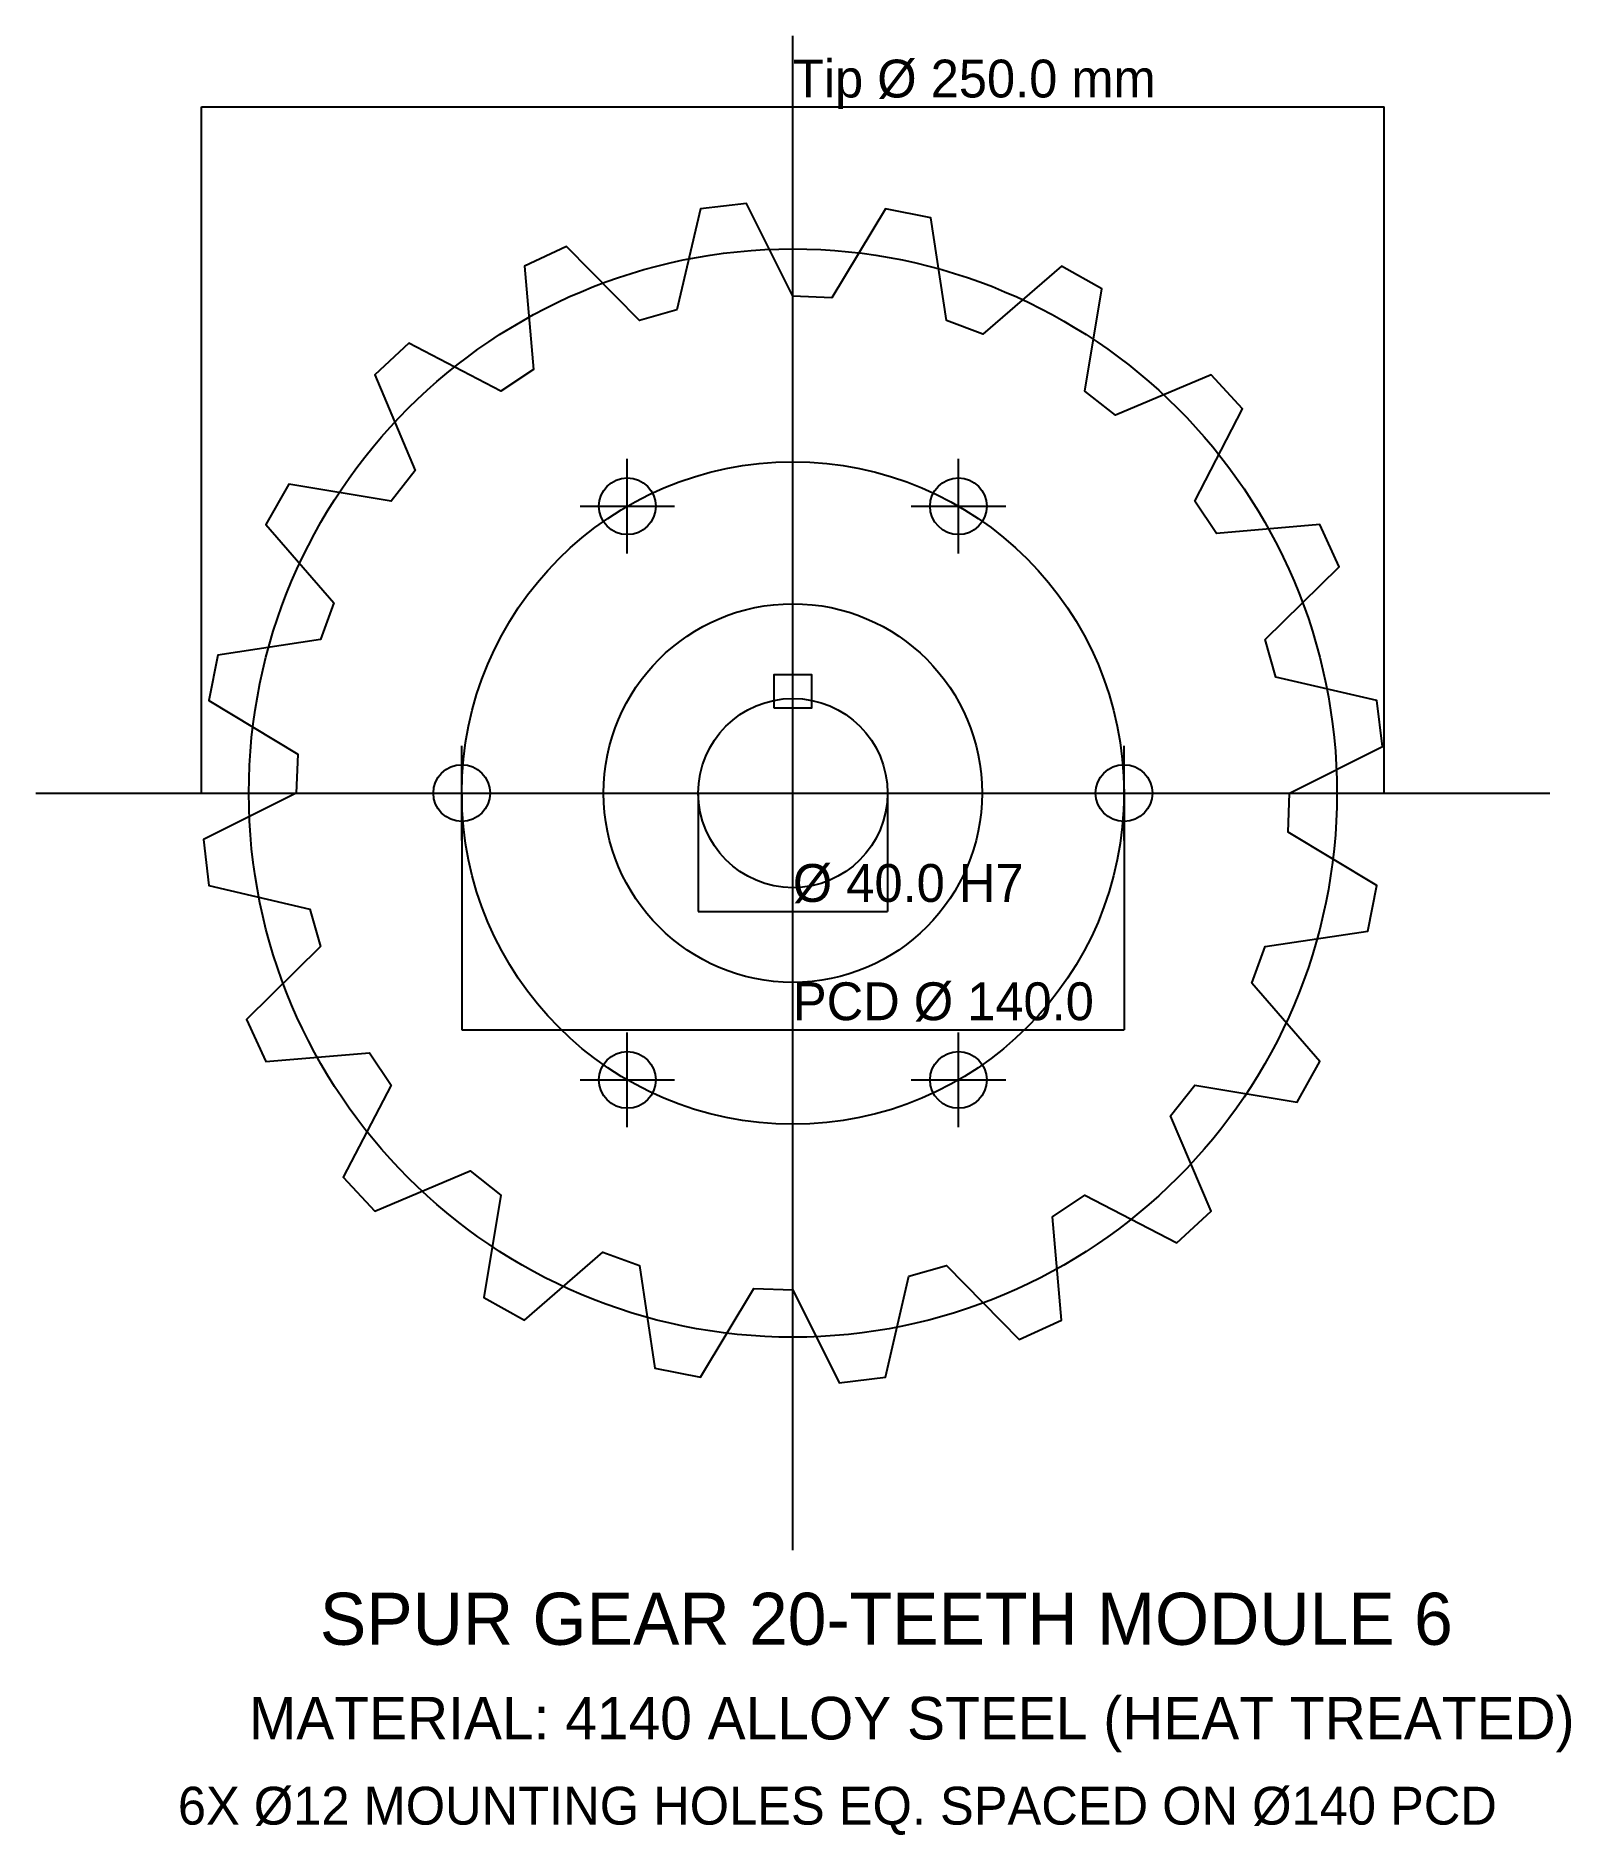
# Model space of a CAD drawing. Header units: metres. Extents: x -160 to 164, y -220 to 160.
import ezdxf

# ---------------------------------------------------------------- set-up
doc = ezdxf.new("R2010")
doc.units = ezdxf.units.M
for name, color, linetype, true_color in [('CENTERLINE', 7, 'Continuous', 0xff00ff), ('DIMENSIONS', 7, 'Continuous', 0xff3333), ('GEAR_TEETH', 7, 'Continuous', 0x00ffff), ('HOLES', 7, 'Continuous', 0x00ff00), ('HUB', 7, 'Continuous', 0xffff00), ('TEXT', 7, 'Continuous', 0xffffff)]:
    doc.layers.add(name, color=color, linetype=linetype, true_color=true_color)

msp = doc.modelspace()

# ---------------------------------------------------------------- linework, layer by layer
at = {"layer": 'CENTERLINE'}
for p, q in [((0, -160), (0, 160)), ((-35, 50.62), (-35, 70.62)), ((35, 50.62), (35, 70.62)), ((-45, 60.62), (-25, 60.62)), ((25, 60.62), (45, 60.62)), ((-70, -10), (-70, 10)), ((70, -10), (70, 10)), ((-160, 0), (160, 0)), ((-80, 0), (-60, 0)), ((60, 0), (80, 0)), ((-35, -70.62), (-35, -50.62)), ((35, -70.62), (35, -50.62)), ((-45, -60.62), (-25, -60.62)), ((25, -60.62), (45, -60.62))]:
    msp.add_line(p, q, dxfattribs=at)
for radius in [115, 70]:
    msp.add_circle((0, 0), radius, dxfattribs=at)
at = {"layer": 'DIMENSIONS'}
for p, q in [((-125, 0), (-125, 145)), ((-125, 145), (125, 145)), ((125, 0), (125, 145)), ((-70, 0), (-70, -50)), ((-20, 0), (-20, -25)), ((20, 0), (20, -25)), ((70, 0), (70, -50)), ((-20, -25), (20, -25)), ((-70, -50), (70, -50))]:
    msp.add_line(p, q, dxfattribs=at)
at = {"layer": 'GEAR_TEETH'}
msp.add_lwpolyline([(105, 0), (124.61, 9.81), (123.46, 19.55), (102.1, 24.51), (99.86, 32.45), (115.48, 47.84), (111.38, 56.75), (89.53, 54.86), (84.95, 61.72), (95.05, 81.18), (88.39, 88.39), (68.19, 79.84), (61.72, 84.95), (65.31, 106.58), (56.75, 111.38), (40.18, 97.01), (32.45, 99.86), (29.18, 121.55), (19.55, 123.46), (8.24, 104.68), (0, 105), (-9.81, 124.61), (-19.55, 123.46), (-24.51, 102.1), (-32.45, 99.86), (-47.84, 115.48), (-56.75, 111.38), (-54.86, 89.53), (-61.72, 84.95), (-81.18, 95.05), (-88.39, 88.39), (-79.84, 68.19), (-84.95, 61.72), (-106.58, 65.31), (-111.38, 56.75), (-97.01, 40.18), (-99.86, 32.45), (-121.55, 29.18), (-123.46, 19.55), (-104.68, 8.24), (-105, 0), (-124.61, -9.81), (-123.46, -19.55), (-102.1, -24.51), (-99.86, -32.45), (-115.48, -47.84), (-111.38, -56.75), (-89.53, -54.86), (-84.95, -61.72), (-95.05, -81.18), (-88.39, -88.39), (-68.19, -79.84), (-61.72, -84.95), (-65.31, -106.58), (-56.75, -111.38), (-40.18, -97.01), (-32.45, -99.86), (-29.18, -121.55), (-19.55, -123.46), (-8.24, -104.68), (0, -105), (9.81, -124.61), (19.55, -123.46), (24.51, -102.1), (32.45, -99.86), (47.84, -115.48), (56.75, -111.38), (54.86, -89.53), (61.72, -84.95), (81.18, -95.05), (88.39, -88.39), (79.84, -68.19), (84.95, -61.72), (106.58, -65.31), (111.38, -56.75), (97.01, -40.18), (99.86, -32.45), (121.55, -29.18), (123.46, -19.55), (104.68, -8.24)], close=True, dxfattribs=at)
at = {"layer": 'HOLES'}
for centre in [(-35, 60.62), (35, 60.62), (-70, 0), (70, 0), (-35, -60.62), (35, -60.62)]:
    msp.add_circle(centre, 6, dxfattribs=at)
at = {"layer": 'HUB'}
msp.add_lwpolyline([(-4, 18), (4, 18), (4, 25), (-4, 25)], close=True, dxfattribs=at)
for radius in [40, 20]:
    msp.add_circle((0, 0), radius, dxfattribs=at)

# ---------------------------------------------------------------- texts
at = {"layer": 'DIMENSIONS'}
for s, p in [('Tip Ø 250.0 mm', (0, 147)), ('Ø 40.0 H7', (0, -23)), ('PCD Ø 140.0', (0, -48))]:
    msp.add_text(s, height=8, dxfattribs=at).set_placement(p)
at = {"layer": 'TEXT'}
for s, height, p in [('SPUR GEAR 20-TEETH MODULE 6', 11, (-100, -180)), ('MATERIAL: 4140 ALLOY STEEL (HEAT TREATED)', 9, (-115, -200)), ('6X Ø12 MOUNTING HOLES EQ. SPACED ON Ø140 PCD', 8, (-130, -218))]:
    msp.add_text(s, height=height, dxfattribs=at).set_placement(p)

doc.saveas('drawing.dxf')
